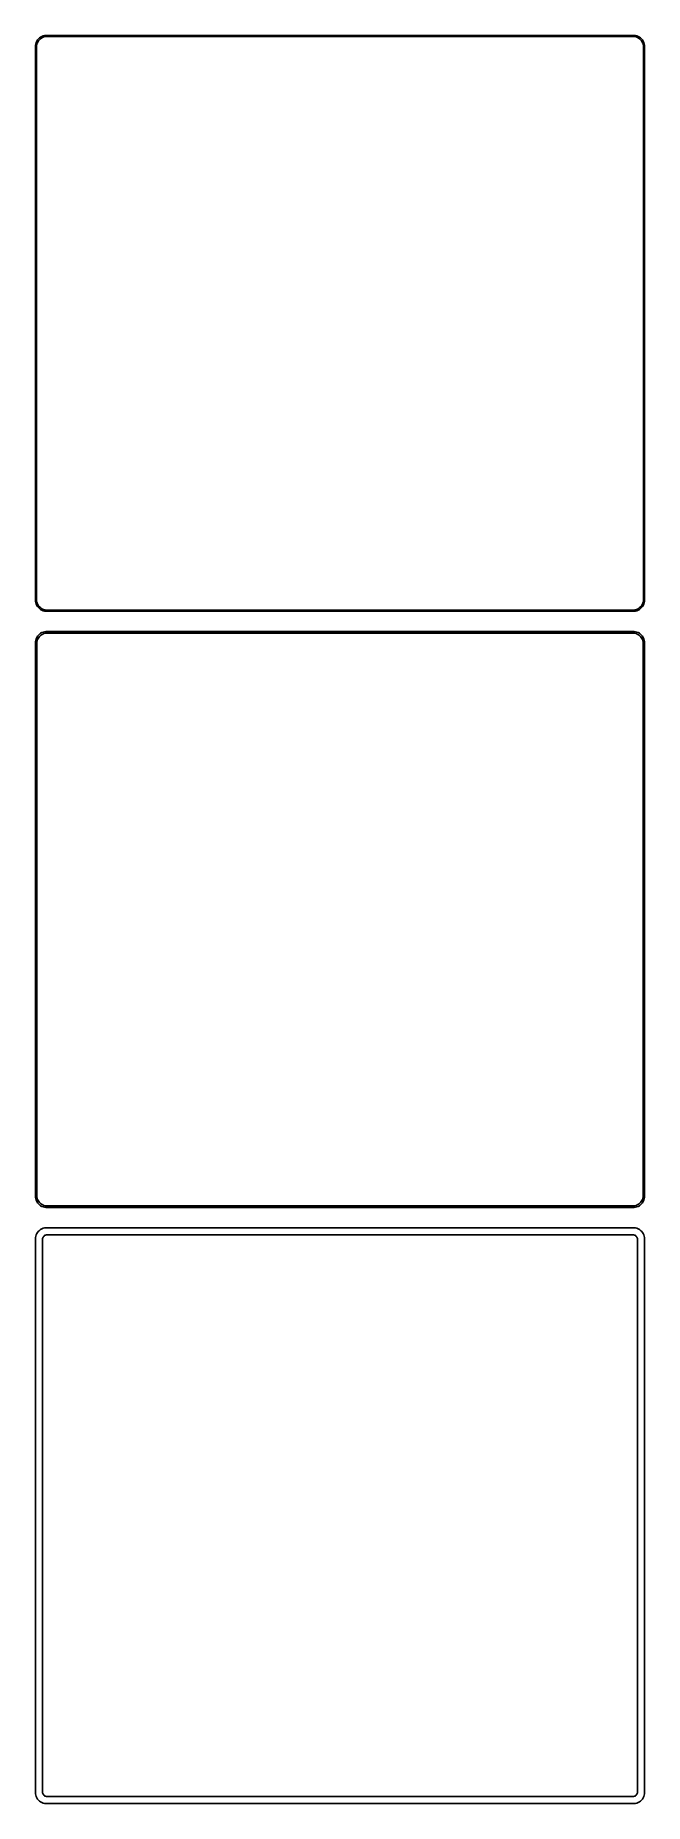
# Model space of a CAD drawing. Header units: metres. Extents: x -135 to 135, y 665 to 1447.
import ezdxf

# ---------------------------------------------------------------- set-up
doc = ezdxf.new("R2010")
doc.units = ezdxf.units.M

msp = doc.modelspace()

# ---------------------------------------------------------------- linework, layer by layer
for p, q in [((-134.961, 1443.13), (-135, 1442.5)), ((-135, 1442.5), (-135, 1197.5)), ((-134.843, 1443.74), (-134.961, 1443.13)), ((-134.649, 1444.34), (-134.843, 1443.74)), ((-134.382, 1444.91), (-134.649, 1444.34)), ((-134.5, 1442.25), (-134.463, 1442.85)), ((-134.5, 1197.75), (-134.5, 1442.25)), ((-134.463, 1442.85), (-134.351, 1443.43)), ((-134.045, 1445.44), (-134.382, 1444.91)), ((-134.351, 1443.43), (-134.166, 1444)), ((-134.166, 1444), (-133.912, 1444.54)), ((-133.645, 1445.92), (-134.045, 1445.44)), ((-133.912, 1444.54), (-133.593, 1445.04)), ((-133.187, 1446.35), (-133.645, 1445.92)), ((-133.593, 1445.04), (-133.213, 1445.5)), ((-133.213, 1445.5), (-132.778, 1445.91)), ((-132.679, 1446.72), (-133.187, 1446.35)), ((-132.778, 1445.91), (-132.295, 1446.26)), ((-132.129, 1447.02), (-132.679, 1446.72)), ((-132.295, 1446.26), (-131.772, 1446.55)), ((-131.545, 1447.26), (-132.129, 1447.02)), ((-131.772, 1446.55), (-131.218, 1446.77)), ((-130.937, 1447.41), (-131.545, 1447.26)), ((-131.218, 1446.77), (-130.64, 1446.92)), ((-130.314, 1447.49), (-130.937, 1447.41)), ((-130.64, 1446.92), (-130.048, 1446.99)), ((130.314, 1447.49), (-130.314, 1447.49)), ((-130.048, 1446.99), (130.048, 1446.99)), ((130.048, 1446.99), (130.64, 1446.92)), ((130.937, 1447.41), (130.314, 1447.49)), ((130.64, 1446.92), (131.218, 1446.77)), ((131.545, 1447.26), (130.937, 1447.41)), ((131.218, 1446.77), (131.772, 1446.55)), ((132.129, 1447.02), (131.545, 1447.26)), ((131.772, 1446.55), (132.295, 1446.26)), ((132.679, 1446.72), (132.129, 1447.02)), ((132.295, 1446.26), (132.778, 1445.91)), ((133.187, 1446.35), (132.679, 1446.72)), ((132.778, 1445.91), (133.213, 1445.5)), ((133.645, 1445.92), (133.187, 1446.35)), ((133.213, 1445.5), (133.593, 1445.04)), ((133.593, 1445.04), (133.912, 1444.54)), ((134.045, 1445.44), (133.645, 1445.92)), ((133.912, 1444.54), (134.166, 1444)), ((134.382, 1444.91), (134.045, 1445.44)), ((134.166, 1444), (134.351, 1443.43)), ((134.351, 1443.43), (134.463, 1442.85)), ((134.649, 1444.34), (134.382, 1444.91)), ((134.463, 1442.85), (134.5, 1442.25)), ((134.5, 1442.25), (134.5, 1197.75)), ((134.843, 1443.74), (134.649, 1444.34)), ((134.961, 1443.13), (134.843, 1443.74)), ((135, 1442.5), (134.961, 1443.13)), ((135, 1197.5), (135, 1442.5)), ((-135, 1197.5), (-134.961, 1196.87)), ((-134.961, 1196.87), (-134.843, 1196.26)), ((-134.843, 1196.26), (-134.649, 1195.66)), ((-134.649, 1195.66), (-134.382, 1195.09)), ((-134.463, 1197.15), (-134.5, 1197.75)), ((-134.351, 1196.57), (-134.463, 1197.15)), ((-134.382, 1195.09), (-134.045, 1194.56)), ((-134.166, 1196), (-134.351, 1196.57)), ((-133.912, 1195.46), (-134.166, 1196)), ((-134.045, 1194.56), (-133.645, 1194.08)), ((-133.593, 1194.96), (-133.912, 1195.46)), ((-133.645, 1194.08), (-133.187, 1193.65)), ((-133.213, 1194.5), (-133.593, 1194.96)), ((-132.778, 1194.09), (-133.213, 1194.5)), ((-133.187, 1193.65), (-132.679, 1193.28)), ((-132.295, 1193.74), (-132.778, 1194.09)), ((-132.679, 1193.28), (-132.129, 1192.98)), ((-131.772, 1193.45), (-132.295, 1193.74)), ((-132.129, 1192.98), (-131.545, 1192.74)), ((-131.218, 1193.23), (-131.772, 1193.45)), ((-131.545, 1192.74), (-130.937, 1192.59)), ((-130.64, 1193.08), (-131.218, 1193.23)), ((-130.937, 1192.59), (-130.314, 1192.51)), ((-130.048, 1193.01), (-130.64, 1193.08)), ((-130.314, 1192.51), (130.314, 1192.51)), ((130.048, 1193.01), (-130.048, 1193.01)), ((130.64, 1193.08), (130.048, 1193.01)), ((130.314, 1192.51), (130.937, 1192.59)), ((131.218, 1193.23), (130.64, 1193.08)), ((130.937, 1192.59), (131.545, 1192.74)), ((131.772, 1193.45), (131.218, 1193.23)), ((131.545, 1192.74), (132.129, 1192.98)), ((132.295, 1193.74), (131.772, 1193.45)), ((132.129, 1192.98), (132.679, 1193.28)), ((132.778, 1194.09), (132.295, 1193.74)), ((132.679, 1193.28), (133.187, 1193.65)), ((133.213, 1194.5), (132.778, 1194.09)), ((133.187, 1193.65), (133.645, 1194.08)), ((133.593, 1194.96), (133.213, 1194.5)), ((133.912, 1195.46), (133.593, 1194.96)), ((133.645, 1194.08), (134.045, 1194.56)), ((134.166, 1196), (133.912, 1195.46)), ((134.045, 1194.56), (134.382, 1195.09)), ((134.351, 1196.57), (134.166, 1196)), ((134.463, 1197.15), (134.351, 1196.57)), ((134.382, 1195.09), (134.649, 1195.66)), ((134.5, 1197.75), (134.463, 1197.15)), ((134.649, 1195.66), (134.843, 1196.26)), ((134.843, 1196.26), (134.961, 1196.87)), ((134.961, 1196.87), (135, 1197.5)), ((-133.187, 1182.35), (-133.645, 1181.92)), ((-132.679, 1182.72), (-133.187, 1182.35)), ((-132.129, 1183.02), (-132.679, 1182.72)), ((-132.203, 1182.12), (-131.699, 1182.39)), ((-131.545, 1183.26), (-132.129, 1183.02)), ((-131.699, 1182.39), (-131.165, 1182.6)), ((-130.937, 1183.41), (-131.545, 1183.26)), ((-131.165, 1182.6), (-130.608, 1182.75)), ((-130.314, 1183.49), (-130.937, 1183.41)), ((-130.608, 1182.75), (-130.037, 1182.82)), ((130.314, 1183.49), (-130.314, 1183.49)), ((-130.037, 1182.82), (130.037, 1182.82)), ((130.037, 1182.82), (130.608, 1182.75)), ((130.937, 1183.41), (130.314, 1183.49)), ((130.608, 1182.75), (131.165, 1182.6)), ((131.545, 1183.26), (130.937, 1183.41)), ((131.165, 1182.6), (131.699, 1182.39)), ((132.129, 1183.02), (131.545, 1183.26)), ((131.699, 1182.39), (132.203, 1182.12)), ((132.679, 1182.72), (132.129, 1183.02)), ((133.187, 1182.35), (132.679, 1182.72)), ((133.645, 1181.92), (133.187, 1182.35)), ((-134.961, 1179.13), (-135, 1178.5)), ((-135, 1178.5), (-135, 933.5)), ((-134.843, 1179.74), (-134.961, 1179.13)), ((-134.649, 1180.34), (-134.843, 1179.74)), ((-134.382, 1180.91), (-134.649, 1180.34)), ((-134.045, 1181.44), (-134.382, 1180.91)), ((-134.328, 1178.25), (-134.292, 1178.82)), ((-134.328, 933.75), (-134.328, 1178.25)), ((-134.292, 1178.82), (-134.185, 1179.39)), ((-134.185, 1179.39), (-134.007, 1179.94)), ((-133.645, 1181.92), (-134.045, 1181.44)), ((-134.007, 1179.94), (-133.762, 1180.46)), ((-133.762, 1180.46), (-133.454, 1180.94)), ((-133.454, 1180.94), (-133.088, 1181.38)), ((-133.088, 1181.38), (-132.668, 1181.78)), ((-132.668, 1181.78), (-132.203, 1182.12)), ((132.203, 1182.12), (132.668, 1181.78)), ((132.668, 1181.78), (133.088, 1181.38)), ((133.088, 1181.38), (133.454, 1180.94)), ((133.454, 1180.94), (133.762, 1180.46)), ((134.045, 1181.44), (133.645, 1181.92)), ((133.762, 1180.46), (134.007, 1179.94)), ((134.007, 1179.94), (134.185, 1179.39)), ((134.382, 1180.91), (134.045, 1181.44)), ((134.185, 1179.39), (134.292, 1178.82)), ((134.292, 1178.82), (134.328, 1178.25)), ((134.328, 1178.25), (134.328, 933.75)), ((134.649, 1180.34), (134.382, 1180.91)), ((134.843, 1179.74), (134.649, 1180.34)), ((134.961, 1179.13), (134.843, 1179.74)), ((135, 1178.5), (134.961, 1179.13)), ((135, 933.5), (135, 1178.5)), ((-135, 933.5), (-134.961, 932.873)), ((-134.961, 932.873), (-134.843, 932.257)), ((-134.843, 932.257), (-134.649, 931.659)), ((-134.292, 933.176), (-134.328, 933.75)), ((-134.185, 932.611), (-134.292, 933.176)), ((-134.007, 932.065), (-134.185, 932.611)), ((-133.762, 931.544), (-134.007, 932.065)), ((134.007, 932.065), (133.762, 931.544)), ((134.185, 932.611), (134.007, 932.065)), ((134.292, 933.176), (134.185, 932.611)), ((134.328, 933.75), (134.292, 933.176)), ((134.649, 931.659), (134.843, 932.257)), ((134.843, 932.257), (134.961, 932.873)), ((134.961, 932.873), (135, 933.5)), ((-134.649, 931.659), (-134.382, 931.091)), ((-134.382, 931.091), (-134.045, 930.561)), ((-134.045, 930.561), (-133.645, 930.077)), ((-133.454, 931.059), (-133.762, 931.544)), ((-133.645, 930.077), (-133.187, 929.647)), ((-133.088, 930.616), (-133.454, 931.059)), ((-133.187, 929.647), (-132.679, 929.278)), ((-132.668, 930.222), (-133.088, 930.616)), ((-132.679, 929.278), (-132.129, 928.976)), ((-132.203, 929.884), (-132.668, 930.222)), ((-131.699, 929.607), (-132.203, 929.884)), ((-132.129, 928.976), (-131.545, 928.745)), ((-131.165, 929.396), (-131.699, 929.607)), ((-131.545, 928.745), (-130.937, 928.589)), ((-130.608, 929.253), (-131.165, 929.396)), ((-130.937, 928.589), (-130.314, 928.51)), ((-130.037, 929.181), (-130.608, 929.253)), ((-130.314, 928.51), (130.314, 928.51)), ((130.037, 929.181), (-130.037, 929.181)), ((130.608, 929.253), (130.037, 929.181)), ((130.314, 928.51), (130.937, 928.589)), ((131.165, 929.396), (130.608, 929.253)), ((130.937, 928.589), (131.545, 928.745)), ((131.699, 929.607), (131.165, 929.396)), ((131.545, 928.745), (132.129, 928.976)), ((132.203, 929.884), (131.699, 929.607)), ((132.129, 928.976), (132.679, 929.278)), ((132.668, 930.222), (132.203, 929.884)), ((133.088, 930.616), (132.668, 930.222)), ((132.679, 929.278), (133.187, 929.647)), ((133.454, 931.059), (133.088, 930.616)), ((133.187, 929.647), (133.645, 930.077)), ((133.762, 931.544), (133.454, 931.059)), ((133.645, 930.077), (134.045, 930.561)), ((134.045, 930.561), (134.382, 931.091)), ((134.382, 931.091), (134.649, 931.659)), ((-134.649, 916.341), (-134.843, 915.743)), ((-134.382, 916.909), (-134.649, 916.341)), ((-134.045, 917.439), (-134.382, 916.909)), ((-133.645, 917.923), (-134.045, 917.439)), ((-133.187, 918.353), (-133.645, 917.923)), ((-132.679, 918.722), (-133.187, 918.353)), ((-132.129, 919.024), (-132.679, 918.722)), ((-131.545, 919.255), (-132.129, 919.024)), ((-130.937, 919.411), (-131.545, 919.255)), ((-130.314, 919.49), (-130.937, 919.411)), ((-130.88, 916.031), (-130.648, 916.159)), ((-130.648, 916.159), (-130.402, 916.256)), ((-130.402, 916.256), (-130.145, 916.322)), ((130.314, 919.49), (-130.314, 919.49)), ((-130.145, 916.322), (-129.882, 916.355)), ((-129.882, 916.355), (129.882, 916.355)), ((129.882, 916.355), (130.145, 916.322)), ((130.145, 916.322), (130.402, 916.256)), ((130.937, 919.411), (130.314, 919.49)), ((130.402, 916.256), (130.648, 916.159)), ((130.648, 916.159), (130.88, 916.031)), ((131.545, 919.255), (130.937, 919.411)), ((132.129, 919.024), (131.545, 919.255)), ((132.679, 918.722), (132.129, 919.024)), ((133.187, 918.353), (132.679, 918.722)), ((133.645, 917.923), (133.187, 918.353)), ((134.045, 917.439), (133.645, 917.923)), ((134.382, 916.909), (134.045, 917.439)), ((134.649, 916.341), (134.382, 916.909)), ((134.843, 915.743), (134.649, 916.341)), ((-134.961, 915.127), (-135, 914.5)), ((-135, 914.5), (-135, 669.5)), ((-134.843, 915.743), (-134.961, 915.127)), ((-131.86, 914.25), (-131.843, 914.514)), ((-131.86, 669.75), (-131.86, 914.25)), ((-131.843, 914.514), (-131.793, 914.775)), ((-131.793, 914.775), (-131.711, 915.027)), ((-131.711, 915.027), (-131.599, 915.266)), ((-131.599, 915.266), (-131.457, 915.49)), ((-131.457, 915.49), (-131.288, 915.694)), ((-131.288, 915.694), (-131.095, 915.876)), ((-131.095, 915.876), (-130.88, 916.031)), ((130.88, 916.031), (131.095, 915.876)), ((131.095, 915.876), (131.288, 915.694)), ((131.288, 915.694), (131.457, 915.49)), ((131.457, 915.49), (131.599, 915.266)), ((131.599, 915.266), (131.711, 915.027)), ((131.711, 915.027), (131.793, 914.775)), ((131.793, 914.775), (131.843, 914.514)), ((131.843, 914.514), (131.86, 914.25)), ((131.86, 914.25), (131.86, 669.75)), ((134.961, 915.127), (134.843, 915.743)), ((135, 914.5), (134.961, 915.127)), ((135, 669.5), (135, 914.5)), ((-135, 669.5), (-134.961, 668.873)), ((-134.961, 668.873), (-134.843, 668.257)), ((-134.843, 668.257), (-134.649, 667.659)), ((-134.649, 667.659), (-134.382, 667.091)), ((-134.382, 667.091), (-134.045, 666.561)), ((-134.045, 666.561), (-133.645, 666.077)), ((-133.645, 666.077), (-133.187, 665.647)), ((-133.187, 665.647), (-132.679, 665.278)), ((-131.843, 669.486), (-131.86, 669.75)), ((-131.793, 669.225), (-131.843, 669.486)), ((-131.711, 668.973), (-131.793, 669.225)), ((-131.599, 668.734), (-131.711, 668.973)), ((-131.457, 668.51), (-131.599, 668.734)), ((-131.288, 668.306), (-131.457, 668.51)), ((-131.095, 668.124), (-131.288, 668.306)), ((-130.88, 667.969), (-131.095, 668.124)), ((-130.648, 667.841), (-130.88, 667.969)), ((-130.402, 667.744), (-130.648, 667.841)), ((-130.145, 667.678), (-130.402, 667.744)), ((-129.882, 667.645), (-130.145, 667.678)), ((129.882, 667.645), (-129.882, 667.645)), ((130.145, 667.678), (129.882, 667.645)), ((130.402, 667.744), (130.145, 667.678)), ((130.648, 667.841), (130.402, 667.744)), ((130.88, 667.969), (130.648, 667.841)), ((131.095, 668.124), (130.88, 667.969)), ((131.288, 668.306), (131.095, 668.124)), ((131.457, 668.51), (131.288, 668.306)), ((131.599, 668.734), (131.457, 668.51)), ((131.711, 668.973), (131.599, 668.734)), ((131.793, 669.225), (131.711, 668.973)), ((131.843, 669.486), (131.793, 669.225)), ((131.86, 669.75), (131.843, 669.486)), ((132.679, 665.278), (133.187, 665.647)), ((133.187, 665.647), (133.645, 666.077)), ((133.645, 666.077), (134.045, 666.561)), ((134.045, 666.561), (134.382, 667.091)), ((134.382, 667.091), (134.649, 667.659)), ((134.649, 667.659), (134.843, 668.257)), ((134.843, 668.257), (134.961, 668.873)), ((134.961, 668.873), (135, 669.5)), ((-132.679, 665.278), (-132.129, 664.976)), ((-132.129, 664.976), (-131.545, 664.745)), ((-131.545, 664.745), (-130.937, 664.589)), ((-130.937, 664.589), (-130.314, 664.51)), ((-130.314, 664.51), (130.314, 664.51)), ((130.314, 664.51), (130.937, 664.589)), ((130.937, 664.589), (131.545, 664.745)), ((131.545, 664.745), (132.129, 664.976)), ((132.129, 664.976), (132.679, 665.278))]:
    msp.add_line(p, q)

doc.saveas('drawing.dxf')
